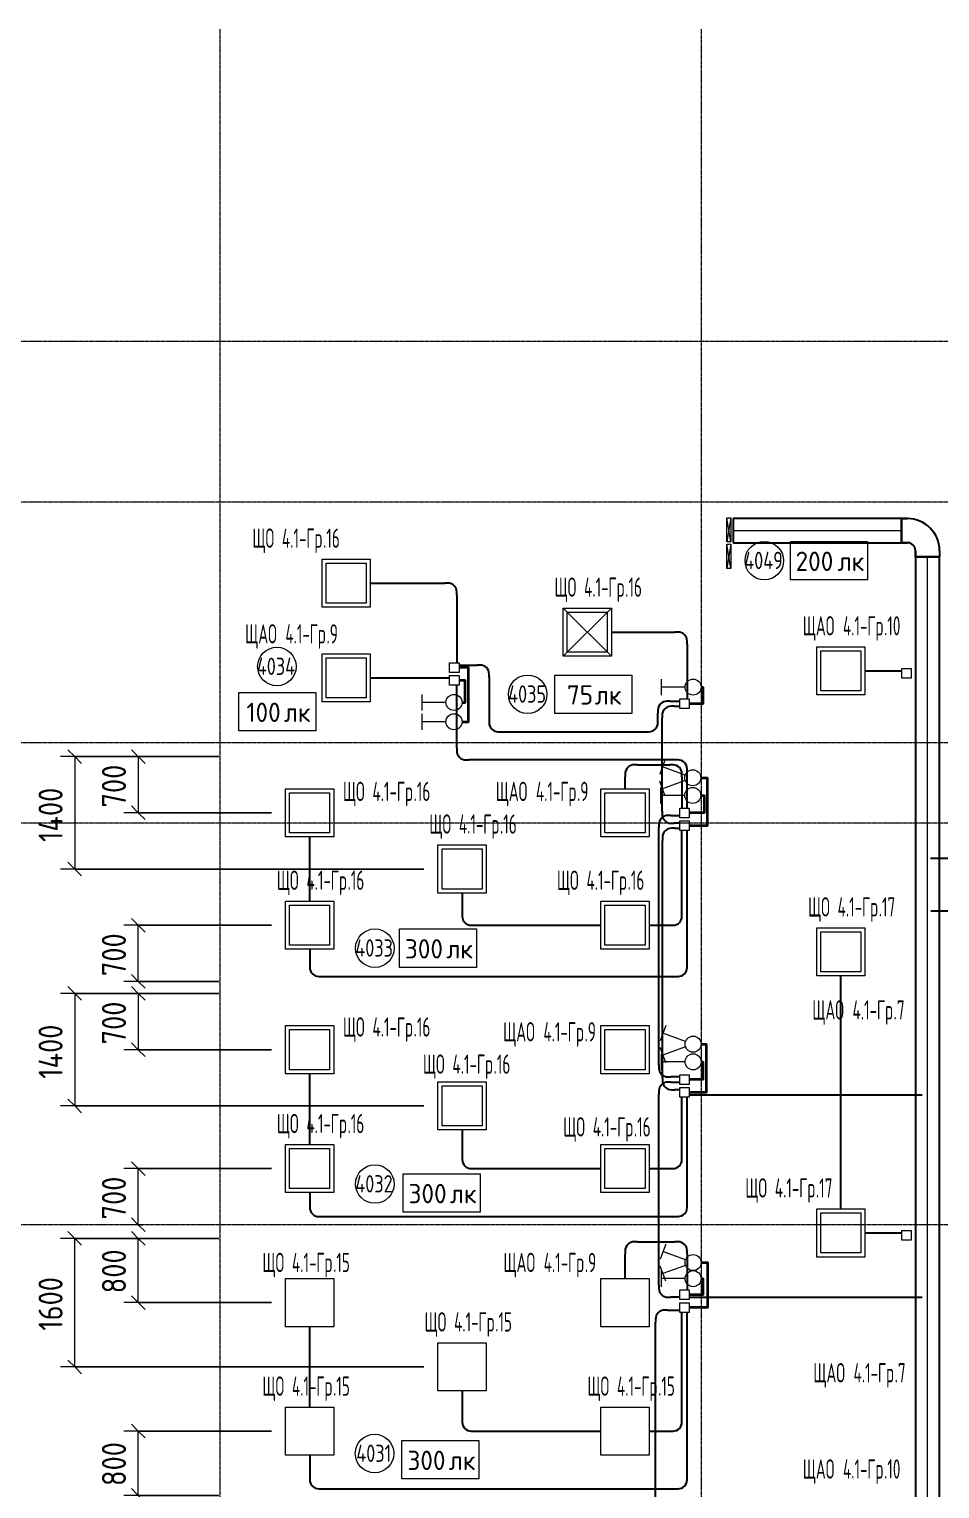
# Model space of a CAD drawing. Header units: millimetres. Extents: x -4730 to 98194, y -4296 to 93388.
# Drawn here: x 36626 to 47973, y 75212 to 93388 of the extents above; entities that cross this region are included whole.
import ezdxf

# ---------------------------------------------------------------- set-up
doc = ezdxf.new("R2010")
doc.units = ezdxf.units.MM
doc.linetypes.add('Линия сетки', pattern=[22.225, 12.7, -3.175, 3.175, -3.175])
for name, color, linetype, lineweight, true_color in [('Кабельные лотки', 5, 'Continuous', 25, 0x0000ff), ('Короба', 7, 'Continuous', 25, 0x008000), ('Соединительные детали кабельных лотков', 5, 'Continuous', 25, 0x0000ff), ('Соединительные детали коробов', 7, 'Continuous', 25, 0x008000), ('Типовые аннотации', 1, 'Continuous', 18, 0xff0000), ('Уклон', 7, 'Continuous', 18, 0x007f00)]:
    doc.layers.add(name, color=color, linetype=linetype, lineweight=lineweight, true_color=true_color)
for name, color, linetype, lineweight in [('Марки помещений', 7, 'Continuous', 9), ('Марки силовых электроприборов', 7, 'Continuous', 9), ('Осевая линия', 7, 'Continuous', 18), ('Оси', 7, 'Continuous', 9), ('Провода', 7, 'Continuous', 35), ('Размеры', 7, 'Continuous', 9), ('Размеры-120', 7, 'Continuous', 9)]:
    doc.layers.add(name, color=color, linetype=linetype, lineweight=lineweight)
doc.styles.add('GOST Common', font='GOST_Common.ttf', dxfattribs={"width": 0.6, "height": 240})
doc.styles.add('GOST Common_1', font='GOST_Common.ttf', dxfattribs={"width": 0.9, "height": 300})
doc.styles.add('GOST Common_3', font='GOST_Common.ttf', dxfattribs={"width": 0.8, "height": 216})
doc.styles.add('GOST Common_4', font='GOST_Common.ttf', dxfattribs={"height": 240})
doc.dimstyles.new('ADSK_Проверочный', dxfattribs={"dimscale": 304.8, "dimtxt": 301.714499, "dimasz": 0.556693, "dimexe": 0.590551, "dimexo": 0.590551, "dimgap": 0.19685, "dimtad": 1, "dimdec": 3, "dimrnd": 0.001, "dimdsep": 46, "dimtxsty": 'GOST Common_1', "dimblk1": 'OBLIQUE', "dimblk2": 'OBLIQUE', "dimsah": 1, "dimcen": 0.09, "dimazin": 0, "dimtfac": 1, "dimtdec": 4, "dimtix": 1, "dimtmove": 0, "dimatfit": 3, "dimfxl": 1, "dimtvp": 1, "dimtolj": 1, "dimtzin": 0, "dimarcsym": 2})

# ---------------------------------------------------------------- blocks, each defined once
blk = doc.blocks.new('M_Короб_ отвод - Плоский торец - ПВХ - Стандартная-2386742-4-й этаж')
at = {"layer": 'Соединительные детали коробов'}
for p, q in [((0, 111.95), (0, 150.05)), ((-150.05, 0), (-111.95, 0))]:
    blk.add_line(p, q, dxfattribs=at)
blk.add_arc((-111.95, 111.95), 111.95, 270, 0, dxfattribs=at)
blk = doc.blocks.new('M_Короб_ отвод - Плоский торец - ПВХ - Стандартная-3138741-4-й этаж')
at = {"layer": 'Соединительные детали коробов'}
for p, q in [((0, 112), (0, 150)), ((-150, 0), (-112, 0))]:
    blk.add_line(p, q, dxfattribs=at)
blk.add_arc((-112, 112), 112, 270, 359.9961, dxfattribs=at)
blk = doc.blocks.new('M_Горизонтальный изгиб-колено для канального - Стандартная-2475426-4-й этаж')
at = {"layer": 'Соединительные детали кабельных лотков'}
for p, q in [((-150, 250), (-150, 325)), ((150, 325), (-150, 325)), ((-150, 325), (150, 325)), ((-150, 325), (-150, 325)), ((-150, 325), (-150, 250)), ((150, 250), (150, 325)), ((150, 325), (150, 325)), ((150, 325), (150, 250)), ((-325, 150), (-325, 150)), ((-325, 150), (-325, -150)), ((-325, -150), (-325, 150)), ((-325, 150), (-250, 150)), ((-250, 150), (-325, 150)), ((-325, -150), (-325, -150)), ((-250, -150), (-325, -150)), ((-250, -150), (-325, -150))]:
    blk.add_line(p, q, dxfattribs=at)
for radius, end in [(100, 360), (400, 360), (100, 0), (400, 0)]:
    blk.add_arc((-250, 250), radius, 270, end, dxfattribs=at)
blk = doc.blocks.new('DIMBLOCK112-4-й этаж')
at = {"layer": 'Размеры-120'}
for p, q in [((37194, 78330), (37109, 78415)), ((38990, 78330), (37014, 78330)), ((37194, 76730), (37194, 78330)), ((37194, 78330), (37279, 78245)), ((37194, 78330), (38990, 78330)), ((41545, 76730), (37014, 76730)), ((37194, 76730), (37109, 76815)), ((37194, 76730), (37279, 76645)), ((37194, 76730), (41545, 76730))]:
    blk.add_line(p, q, dxfattribs=at)
at = {"layer": 'Размеры-120', "color": 0, "insert": (36742, 77180), "char_height": 300, "width": 840.71, "attachment_point": 1, "rotation": 90, "line_spacing_factor": 1.022761, "style": 'GOST Common_1'}
blk.add_mtext('1600', dxfattribs=at)
blk = doc.blocks.new('_Oblique')
at = {"color": 0, "linetype": 'ByBlock', "lineweight": -2}
blk.add_line((-0.5, -0.5), (0.5, 0.5), dxfattribs=at)
blk = doc.blocks.new('DIMBLOCK113-4-й этаж')
at = {"layer": 'Размеры-120'}
for p, q in [((37984, 78330), (37899, 78415)), ((38990, 78330), (37804, 78330)), ((37984, 77530), (37984, 78330)), ((37984, 78330), (38069, 78245)), ((37984, 78330), (38990, 78330)), ((39645, 77530), (37804, 77530)), ((37984, 77530), (37899, 77615)), ((37984, 77530), (38069, 77445)), ((37984, 77530), (39645, 77530))]:
    blk.add_line(p, q, dxfattribs=at)
at = {"layer": 'Размеры-120', "color": 0, "insert": (37532, 77646), "char_height": 300, "width": 681.16, "attachment_point": 1, "rotation": 90, "line_spacing_factor": 1.022761, "style": 'GOST Common_1'}
blk.add_mtext('800', dxfattribs=at)
blk = doc.blocks.new('DIMBLOCK114-4-й этаж')
at = {"layer": 'Размеры-120'}
for p, q in [((37984, 75930), (37899, 76015)), ((39645, 75930), (37804, 75930)), ((37984, 75130), (37984, 75930)), ((37984, 75930), (38069, 75845)), ((37984, 75930), (39645, 75930)), ((38990, 75130), (37804, 75130)), ((37984, 75130), (37899, 75215)), ((37984, 75130), (38069, 75045)), ((37984, 75130), (38990, 75130))]:
    blk.add_line(p, q, dxfattribs=at)
at = {"layer": 'Размеры-120', "color": 0, "insert": (37532, 75246), "char_height": 300, "width": 681.16, "attachment_point": 1, "rotation": 90, "line_spacing_factor": 1.022761, "style": 'GOST Common_1'}
blk.add_mtext('800', dxfattribs=at)
blk = doc.blocks.new('DIMBLOCK115-4-й этаж')
at = {"layer": 'Размеры-120'}
for p, q in [((37194, 81380), (37109, 81465)), ((38990, 81380), (37014, 81380)), ((37194, 81380), (37194, 79980)), ((37194, 81380), (37279, 81295)), ((37194, 81380), (38990, 81380)), ((41545, 79980), (37014, 79980)), ((37194, 79980), (37109, 80065)), ((37194, 79980), (37279, 79895)), ((37194, 79980), (41545, 79980))]:
    blk.add_line(p, q, dxfattribs=at)
at = {"layer": 'Размеры-120', "color": 0, "insert": (36742, 80317), "char_height": 300, "width": 871.39, "attachment_point": 1, "rotation": 90, "line_spacing_factor": 1.022761, "style": 'GOST Common_1'}
blk.add_mtext('1400', dxfattribs=at)
blk = doc.blocks.new('DIMBLOCK116-4-й этаж')
at = {"layer": 'Размеры-120'}
for p, q in [((37984, 81380), (37899, 81465)), ((38990, 81380), (37804, 81380)), ((37984, 81380), (37984, 80680)), ((37984, 81380), (38069, 81295)), ((37984, 81380), (38990, 81380)), ((37984, 80680), (37899, 80765)), ((39645, 80680), (37804, 80680)), ((37984, 80680), (38069, 80595)), ((37984, 80680), (39645, 80680))]:
    blk.add_line(p, q, dxfattribs=at)
at = {"layer": 'Размеры-120', "color": 0, "insert": (37532, 80746), "char_height": 300, "width": 681.16, "attachment_point": 1, "rotation": 90, "line_spacing_factor": 1.022761, "style": 'GOST Common_1'}
blk.add_mtext('700', dxfattribs=at)
blk = doc.blocks.new('DIMBLOCK117-4-й этаж')
at = {"layer": 'Размеры-120'}
for p, q in [((37984, 79200), (37899, 79285)), ((39645, 79200), (37804, 79200)), ((37984, 78500), (37984, 79200)), ((37984, 79200), (38069, 79115)), ((37984, 79200), (39645, 79200)), ((37984, 78500), (37899, 78585)), ((38044, 78500), (37804, 78500)), ((37984, 78500), (38069, 78415)), ((37984, 78500), (38044, 78500))]:
    blk.add_line(p, q, dxfattribs=at)
at = {"layer": 'Размеры-120', "color": 0, "insert": (37532, 78566), "char_height": 300, "width": 681.16, "attachment_point": 1, "rotation": 90, "line_spacing_factor": 1.022761, "style": 'GOST Common_1'}
blk.add_mtext('700', dxfattribs=at)
blk = doc.blocks.new('DIMBLOCK118-4-й этаж')
at = {"layer": 'Размеры-120'}
for p, q in [((37194, 84330), (37109, 84415)), ((38990, 84330), (37014, 84330)), ((37194, 84330), (37194, 82930)), ((37194, 84330), (37279, 84245)), ((37194, 84330), (38990, 84330)), ((41545, 82930), (37014, 82930)), ((37194, 82930), (37109, 83015)), ((37194, 82930), (37279, 82845)), ((37194, 82930), (41545, 82930))]:
    blk.add_line(p, q, dxfattribs=at)
at = {"layer": 'Размеры-120', "color": 0, "insert": (36742, 83267), "char_height": 300, "width": 871.39, "attachment_point": 1, "rotation": 90, "line_spacing_factor": 1.022761, "style": 'GOST Common_1'}
blk.add_mtext('1400', dxfattribs=at)
blk = doc.blocks.new('DIMBLOCK119-4-й этаж')
at = {"layer": 'Размеры-120'}
for p, q in [((37984, 84330), (37899, 84415)), ((38990, 84330), (37804, 84330)), ((37984, 84330), (37984, 83630)), ((37984, 84330), (38069, 84245)), ((37984, 84330), (38990, 84330)), ((39645, 83630), (37804, 83630)), ((37984, 83630), (37899, 83715)), ((37984, 83630), (38069, 83545)), ((37984, 83630), (39645, 83630))]:
    blk.add_line(p, q, dxfattribs=at)
at = {"layer": 'Размеры-120', "color": 0, "insert": (37532, 83696), "char_height": 300, "width": 681.16, "attachment_point": 1, "rotation": 90, "line_spacing_factor": 1.022761, "style": 'GOST Common_1'}
blk.add_mtext('700', dxfattribs=at)
blk = doc.blocks.new('DIMBLOCK120-4-й этаж')
at = {"layer": 'Размеры-120'}
for p, q in [((39645, 82230), (37804, 82230)), ((37984, 82230), (37899, 82315)), ((37984, 81530), (37984, 82230)), ((37984, 82230), (38069, 82145)), ((37984, 82230), (39645, 82230)), ((37984, 81530), (37899, 81615)), ((38990, 81530), (37804, 81530)), ((37984, 81530), (38069, 81445)), ((37984, 81530), (38990, 81530))]:
    blk.add_line(p, q, dxfattribs=at)
at = {"layer": 'Размеры-120', "color": 0, "insert": (37532, 81596), "char_height": 300, "width": 681.16, "attachment_point": 1, "rotation": 90, "line_spacing_factor": 1.022761, "style": 'GOST Common_1'}
blk.add_mtext('700', dxfattribs=at)
blk = doc.blocks.new('ADSK_Марка_Помещение_1_ГОСТ21-501-2011 - Номер-85995-4-й этаж')
at = {"layer": 'Марки помещений'}
blk.add_circle((0, 0), 2, dxfattribs=at)
blk = doc.blocks.new('Морка помещения_освещённость_ - Морка помещения_освещённость_-1484368-4-й этаж')
at = {"layer": 'Марки помещений', "color": 190, "true_color": 0x8000ff}
for p, q in [((-4, 0), (-4, 4)), ((-4, 4), (4, 4)), ((4, 4), (4, 0)), ((4, 0), (-4, 0))]:
    blk.add_line(p, q, dxfattribs=at)

msp = doc.modelspace()

# ---------------------------------------------------------------- linework, layer by layer
at = {"layer": 'Кабельные лотки'}
for p, q in [((45400, 87293.1437), (45400, 86993.1437)), ((47495, 87293.1437), (45400, 87293.1437)), ((47495, 87293.1437), (47495, 86993.1437)), ((45400, 86993.1437), (47495, 86993.1437)), ((47970, 86818.1437), (47670, 86818.1437)), ((47670, 86818.1437), (47670, 55613.9509)), ((47970, 55613.9509), (47970, 86818.1437))]:
    msp.add_line(p, q, dxfattribs=at)
at = {"layer": 'Короба'}
for p, q in [((40874.9258, 86490.1168), (41804.5753, 86490.1168)), ((41954.6253, 86340.0668), (41954.6253, 85498.6605)), ((43879.764, 85880), (44673.328, 85880)), ((44823.378, 85729.95), (44823.378, 85048.485)), ((41983.1253, 85470.1605), (42206.205, 85470.1605)), ((40874.9258, 85310.1168), (41863.1253, 85310.1168)), ((42356.255, 85320.1105), (42356.255, 84790.05)), ((47039.143, 85398.2616), (47497.8868, 85398.2616)), ((41954.6253, 84438.535), (41954.6253, 85218.6168)), ((44610.05, 85019.985), (44731.878, 85019.985)), ((44661.928, 84956.985), (44731.878, 84956.985)), ((44460, 84790.05), (44460, 84869.935)), ((44511.878, 83650.0423), (44511.878, 84806.935)), ((42506.305, 84640), (44309.95, 84640)), ((44673.328, 84288.485), (42104.6753, 84288.485)), ((44202.314, 84227.5), (44610.328, 84227.5)), ((44052.264, 83927.5), (44052.264, 84077.45)), ((44760.378, 84077.45), (44760.378, 83688.485)), ((44823.378, 83688.485), (44823.378, 84138.435)), ((44471.878, 80490.035), (44471.878, 83446.935)), ((44621.928, 83596.985), (44731.878, 83596.985)), ((44731.878, 83499.985), (44661.9204, 83499.9897)), ((44666.928, 83436.985), (44731.878, 83436.985)), ((40122.264, 82527.5), (40122.264, 83332.5)), ((44516.878, 80330.035), (44516.878, 83286.935)), ((44760.378, 82380.05), (44760.378, 83408.485)), ((44823.378, 81742.55), (44823.378, 83408.485)), ((48538.618, 83060.3938), (47858.618, 83060.3938)), ((42022.264, 82632.5), (42022.264, 82380.05)), ((50680.7406, 82405.4812), (47860.7406, 82405.4812)), ((42172.314, 82230), (43754.764, 82230)), ((44349.764, 82230), (44610.328, 82230)), ((40122.264, 81932.5), (40122.264, 81742.55)), ((40272.314, 81592.5), (44673.328, 81592.5)), ((46741.643, 78695.7616), (46741.643, 81600.7616)), ((40122.264, 79497.5), (40122.264, 80382.5)), ((44731.878, 80339.985), (44621.928, 80339.985)), ((44621.928, 80276.985), (44731.878, 80276.985)), ((44731.878, 80179.985), (44666.928, 80179.985)), ((44471.878, 77747.035), (44471.878, 80126.935)), ((44760.378, 79350.05), (44760.378, 80088.485)), ((44823.378, 78752.55), (44823.378, 80088.485)), ((44851.878, 80116.985), (47751.878, 80116.985)), ((42022.264, 79682.5), (42022.264, 79350.05)), ((42172.314, 79200), (43754.764, 79200)), ((44349.764, 79200), (44610.328, 79200)), ((40122.264, 78902.5), (40122.264, 78752.55)), ((40272.314, 78602.5), (44673.328, 78602.5)), ((47039.143, 78398.2616), (47497.8868, 78398.2616)), ((44202.314, 78287.5), (44673.328, 78287.5)), ((44052.264, 77827.5), (44052.264, 78137.45)), ((44823.378, 78137.45), (44823.378, 77688.485)), ((44581.928, 77436.985), (44731.878, 77436.985)), ((44731.878, 77596.985), (44621.928, 77596.985)), ((44851.878, 77596.985), (47751.878, 77596.985)), ((44431.878, 74290.035), (44431.878, 77286.935)), ((44760.378, 76080.05), (44760.378, 77408.485)), ((44823.378, 75362.55), (44823.378, 77408.485)), ((40122.264, 76227.5), (40122.264, 77232.5)), ((42022.264, 76432.5), (42022.264, 76080.05)), ((42172.314, 75930), (43754.764, 75930)), ((44349.764, 75930), (44610.328, 75930)), ((40122.264, 75632.5), (40122.264, 75362.55)), ((40272.314, 75212.5), (44673.328, 75212.5))]:
    msp.add_line(p, q, dxfattribs=at)
at = {"layer": 'Осевая линия'}
for p, q in [((47495, 87143.1437), (45400, 87143.1437)), ((47820, 55613.9509), (47820, 86818.1437))]:
    msp.add_line(p, q, dxfattribs=at)
at = {"layer": 'Оси', "linetype": 'Линия сетки'}
for p, q in [((39000, 93388.3703), (39000, -3096.3487)), ((45000, 93388.3703), (45000, -3096.3487)), ((98194.2682, 89500), (-3530.0173, 89500)), ((98194.2682, 87500), (-3530.0173, 87500)), ((98194.2682, 84500), (-3530.0173, 84500)), ((98194.2682, 83500), (-3530.0173, 83500)), ((98194.2682, 78500), (-3530.0173, 78500))]:
    msp.add_line(p, q, dxfattribs=at)
at = {"layer": 'Провода', "flags": 128}
for points in [[(42019.3567, 84764.1104), (42100, 84764.1104), (42100, 85438.6626), (41983.1253, 85438.6612)], [(42019.3567, 85004.1104), (42060, 85004.1104), (42060, 85278.6189), (41983.1253, 85278.6177)], [(44999.3567, 85195.547), (45020, 85195.547), (45020, 84988.487), (44851.878, 84988.4855)], [(44994.3567, 84065.9629), (45075, 84065.9629), (45075, 83468.487), (44851.878, 83468.4854)], [(44994.3567, 83845.9629), (45035, 83845.9629), (45035, 83628.487), (44851.878, 83628.4855)], [(44999.3567, 80748.5041), (45060, 80748.5041), (45060, 80148.487), (44851.878, 80148.4854)], [(44999.3567, 80528.5041), (45020, 80528.5041), (45020, 80308.487), (44851.878, 80308.4855)], [(44999.3567, 78028.5041), (45080, 78028.5041), (45080, 77468.487), (44851.878, 77468.4854)], [(44999.3567, 77828.5041), (45020, 77828.5041), (45020, 77628.487), (44851.878, 77628.4855)]]:
    msp.add_lwpolyline(points, dxfattribs=at)
at = {"layer": 'Типовые аннотации', "color": 5, "true_color": 0x0000ff}
for p, q in [((40275.1618, 86790.1168), (40875.1618, 86790.1168)), ((40275.1618, 86190.1168), (40275.1618, 86790.1168)), ((40325.1618, 86740.1168), (40825.1618, 86740.1168)), ((40325.1618, 86240.1168), (40325.1618, 86740.1168)), ((40825.1618, 86740.1168), (40825.1618, 86240.1168)), ((40875.1618, 86790.1168), (40875.1618, 86190.1168)), ((40875.1618, 86190.1168), (40275.1618, 86190.1168)), ((40825.1618, 86240.1168), (40325.1618, 86240.1168)), ((43280, 86180), (43880, 86180)), ((43280, 85580), (43280, 86180)), ((43280, 86180), (43880, 85580)), ((43280, 85580), (43880, 86180)), ((43880, 86180), (43880, 85580)), ((43330, 86130), (43830, 86130)), ((43330, 85630), (43330, 86130)), ((43830, 86130), (43830, 85630)), ((43830, 85630), (43330, 85630)), ((43880, 85580), (43280, 85580)), ((44499.3567, 85295.547), (44499.3567, 85095.547)), ((44799.3567, 85195.547), (44499.3567, 85195.547)), ((41519.3567, 84864.1104), (41519.3567, 84664.1104)), ((41819.3567, 84764.1104), (41519.3567, 84764.1104)), ((44552.6816, 84296.7402), (44484.2776, 84108.8017)), ((44800.3874, 84100.1649), (44518.4796, 84202.771)), ((44552.6816, 83835.1856), (44484.2776, 84023.1241)), ((44800.3874, 84031.7609), (44518.4796, 83929.1549)), ((39820, 83930), (40420, 83930)), ((39820, 83330), (39820, 83930)), ((39870, 83880), (40370, 83880)), ((39870, 83380), (39870, 83880)), ((40370, 83880), (40370, 83380)), ((40420, 83930), (40420, 83330)), ((40420, 83330), (39820, 83330)), ((40370, 83380), (39870, 83380)), ((41720, 83230), (42320, 83230)), ((41720, 82630), (41720, 83230)), ((41770, 83180), (42270, 83180)), ((41770, 82680), (41770, 83180)), ((42270, 83180), (42270, 82680)), ((42320, 83230), (42320, 82630)), ((39820, 82530), (40420, 82530)), ((39820, 81930), (39820, 82530)), ((40420, 82530), (40420, 81930)), ((42320, 82630), (41720, 82630)), ((42270, 82680), (41770, 82680)), ((43750, 82530), (44350, 82530)), ((43750, 81930), (43750, 82530)), ((44350, 82530), (44350, 81930)), ((39870, 82480), (40370, 82480)), ((39870, 81980), (39870, 82480)), ((40370, 82480), (40370, 81980)), ((43800, 82480), (44300, 82480)), ((43800, 81980), (43800, 82480)), ((44300, 82480), (44300, 81980)), ((46439.379, 82198.2616), (47039.379, 82198.2616)), ((46439.379, 81598.2616), (46439.379, 82198.2616)), ((47039.379, 82198.2616), (47039.379, 81598.2616)), ((40370, 81980), (39870, 81980)), ((44300, 81980), (43800, 81980)), ((46489.379, 82148.2616), (46989.379, 82148.2616)), ((46489.379, 81648.2616), (46489.379, 82148.2616)), ((46989.379, 82148.2616), (46989.379, 81648.2616)), ((40420, 81930), (39820, 81930)), ((44350, 81930), (43750, 81930)), ((46989.379, 81648.2616), (46489.379, 81648.2616)), ((47039.379, 81598.2616), (46439.379, 81598.2616)), ((39820, 80980), (40420, 80980)), ((39820, 80380), (39820, 80980)), ((39870, 80930), (40370, 80930)), ((39870, 80430), (39870, 80930)), ((40370, 80930), (40370, 80430)), ((40420, 80980), (40420, 80380)), ((44557.6816, 80979.2814), (44489.2776, 80791.3429)), ((44557.6816, 80517.7268), (44489.2776, 80705.6653)), ((44805.3874, 80782.7061), (44523.4796, 80885.3121)), ((44805.3874, 80714.3021), (44523.4796, 80611.696)), ((40420, 80380), (39820, 80380)), ((40370, 80430), (39870, 80430)), ((41720, 80280), (42320, 80280)), ((41720, 79680), (41720, 80280)), ((41770, 80230), (42270, 80230)), ((41770, 79730), (41770, 80230)), ((42270, 80230), (42270, 79730)), ((42320, 80280), (42320, 79680)), ((42320, 79680), (41720, 79680)), ((42270, 79730), (41770, 79730)), ((39820, 79500), (40420, 79500)), ((39820, 78900), (39820, 79500)), ((39870, 79450), (40370, 79450)), ((39870, 78950), (39870, 79450)), ((40370, 79450), (40370, 78950)), ((40420, 79500), (40420, 78900)), ((43750, 79500), (44350, 79500)), ((43750, 78900), (43750, 79500)), ((43800, 79450), (44300, 79450)), ((43800, 78950), (43800, 79450)), ((44300, 79450), (44300, 78950)), ((44350, 79500), (44350, 78900)), ((40420, 78900), (39820, 78900)), ((40370, 78950), (39870, 78950)), ((44350, 78900), (43750, 78900)), ((44300, 78950), (43800, 78950)), ((46439.379, 78698.2616), (47039.379, 78698.2616)), ((46439.379, 78098.2616), (46439.379, 78698.2616)), ((46489.379, 78648.2616), (46989.379, 78648.2616)), ((46489.379, 78148.2616), (46489.379, 78648.2616)), ((46989.379, 78648.2616), (46989.379, 78148.2616)), ((47039.379, 78698.2616), (47039.379, 78098.2616)), ((44557.6816, 78259.2814), (44489.2776, 78071.3429)), ((44805.3874, 78062.7061), (44523.4796, 78165.3121)), ((44557.6816, 77797.7268), (44489.2776, 77985.6653)), ((44805.3874, 77994.3021), (44523.4796, 77891.696)), ((47039.379, 78098.2616), (46439.379, 78098.2616)), ((46989.379, 78148.2616), (46489.379, 78148.2616)), ((39820, 77830), (40420, 77830)), ((39820, 77230), (39820, 77830)), ((40420, 77830), (40420, 77230)), ((40420, 77230), (39820, 77230)), ((41720, 77030), (42320, 77030)), ((41720, 76430), (41720, 77030)), ((42320, 77030), (42320, 76430)), ((42320, 76430), (41720, 76430)), ((39820, 76230), (40420, 76230)), ((39820, 75630), (39820, 76230)), ((40420, 76230), (40420, 75630)), ((43750, 76230), (44350, 76230)), ((43750, 75630), (43750, 76230)), ((44350, 76230), (44350, 75630)), ((40420, 75630), (39820, 75630)), ((44350, 75630), (43750, 75630))]:
    msp.add_line(p, q, dxfattribs=at)
at = {"layer": 'Типовые аннотации'}
for p, q in [((46439.379, 85698.2616), (47039.379, 85698.2616)), ((46439.379, 85098.2616), (46439.379, 85698.2616)), ((46489.379, 85648.2616), (46989.379, 85648.2616)), ((46489.379, 85148.2616), (46489.379, 85648.2616)), ((46989.379, 85648.2616), (46989.379, 85148.2616)), ((47039.379, 85698.2616), (47039.379, 85098.2616)), ((40275.1618, 85610.1168), (40875.1618, 85610.1168)), ((40275.1618, 85010.1168), (40275.1618, 85610.1168)), ((40325.1618, 85560.1168), (40825.1618, 85560.1168)), ((40325.1618, 85060.1168), (40325.1618, 85560.1168)), ((40825.1618, 85560.1168), (40825.1618, 85060.1168)), ((40875.1618, 85610.1168), (40875.1618, 85010.1168)), ((47497.8868, 85426.7616), (47617.8868, 85426.7616)), ((47497.8868, 85306.7616), (47497.8868, 85426.7616)), ((47617.8868, 85306.7616), (47497.8868, 85306.7616)), ((47617.8868, 85426.7616), (47617.8868, 85306.7616)), ((41519.3567, 85104.1104), (41519.3567, 84904.1104)), ((47039.379, 85098.2616), (46439.379, 85098.2616)), ((46989.379, 85148.2616), (46489.379, 85148.2616)), ((40875.1618, 85010.1168), (40275.1618, 85010.1168)), ((40825.1618, 85060.1168), (40325.1618, 85060.1168)), ((41819.3567, 85004.1104), (41519.3567, 85004.1104)), ((43750, 83930), (44350, 83930)), ((43750, 83330), (43750, 83930)), ((43800, 83880), (44300, 83880)), ((43800, 83380), (43800, 83880)), ((44300, 83880), (44300, 83380)), ((44350, 83930), (44350, 83330)), ((44494.3567, 83945.9629), (44494.3567, 83745.9629)), ((44794.3567, 83845.9629), (44494.3567, 83845.9629)), ((44731.878, 83688.485), (44851.878, 83688.485)), ((44731.878, 83568.485), (44731.878, 83688.485)), ((44851.878, 83688.485), (44851.878, 83568.485)), ((44851.878, 83568.485), (44731.878, 83568.485)), ((44350, 83330), (43750, 83330)), ((44300, 83380), (43800, 83380)), ((43750, 80980), (44350, 80980)), ((43750, 80380), (43750, 80980)), ((43800, 80930), (44300, 80930)), ((43800, 80430), (43800, 80930)), ((44300, 80930), (44300, 80430)), ((44350, 80980), (44350, 80380)), ((44499.3567, 80628.5041), (44499.3567, 80428.5041)), ((44799.3567, 80528.5041), (44499.3567, 80528.5041)), ((44350, 80380), (43750, 80380)), ((44300, 80430), (43800, 80430)), ((44731.878, 80368.485), (44851.878, 80368.485)), ((44731.878, 80248.485), (44731.878, 80368.485)), ((44851.878, 80368.485), (44851.878, 80248.485)), ((44851.878, 80248.485), (44731.878, 80248.485)), ((43750, 77830), (44350, 77830)), ((43750, 77230), (43750, 77830)), ((44350, 77830), (44350, 77230)), ((44499.3567, 77928.5041), (44499.3567, 77728.5041)), ((44799.3567, 77828.5041), (44499.3567, 77828.5041)), ((44350, 77230), (43750, 77230))]:
    msp.add_line(p, q, dxfattribs=at)
at = {"layer": 'Типовые аннотации', "color": 7}
for p, q in [((41863.1253, 85498.6605), (41983.1253, 85498.6605)), ((41863.1253, 85378.6605), (41863.1253, 85498.6605)), ((41983.1253, 85498.6605), (41983.1253, 85378.6605)), ((41983.1253, 85378.6605), (41863.1253, 85378.6605)), ((41863.1253, 85338.6168), (41983.1253, 85338.6168)), ((41863.1253, 85218.6168), (41863.1253, 85338.6168)), ((41983.1253, 85338.6168), (41983.1253, 85218.6168)), ((41983.1253, 85218.6168), (41863.1253, 85218.6168)), ((44731.878, 85048.485), (44851.878, 85048.485)), ((44731.878, 84928.485), (44731.878, 85048.485)), ((44851.878, 84928.485), (44731.878, 84928.485)), ((44851.878, 85048.485), (44851.878, 84928.485)), ((44731.878, 83528.485), (44851.878, 83528.485)), ((44731.878, 83408.485), (44731.878, 83528.485)), ((44851.878, 83528.485), (44851.878, 83408.485)), ((44851.878, 83408.485), (44731.878, 83408.485)), ((44731.878, 80208.485), (44851.878, 80208.485)), ((44731.878, 80088.485), (44731.878, 80208.485)), ((44851.878, 80208.485), (44851.878, 80088.485)), ((44851.878, 80088.485), (44731.878, 80088.485)), ((44731.878, 77688.485), (44851.878, 77688.485)), ((44731.878, 77568.485), (44731.878, 77688.485)), ((44851.878, 77688.485), (44851.878, 77568.485)), ((44851.878, 77568.485), (44731.878, 77568.485))]:
    msp.add_line(p, q, dxfattribs=at)
at = {"layer": 'Типовые аннотации', "color": 16, "true_color": 0x800000}
for p, q in [((47497.8868, 78426.7616), (47617.8868, 78426.7616)), ((47497.8868, 78306.7616), (47497.8868, 78426.7616)), ((47617.8868, 78426.7616), (47617.8868, 78306.7616)), ((47617.8868, 78306.7616), (47497.8868, 78306.7616)), ((44731.878, 77528.485), (44851.878, 77528.485)), ((44731.878, 77408.485), (44731.878, 77528.485)), ((44851.878, 77528.485), (44851.878, 77408.485)), ((44851.878, 77408.485), (44731.878, 77408.485))]:
    msp.add_line(p, q, dxfattribs=at)
at = {"layer": 'Типовые аннотации', "color": 5, "true_color": 0x0000ff}
for centre in [(44899.3567, 85195.547), (41919.3567, 84764.1104), (44894.3567, 84065.9629), (44899.3567, 80748.5041), (44899.3567, 78028.5041)]:
    msp.add_circle(centre, 100, dxfattribs=at)
at = {"layer": 'Типовые аннотации'}
for centre in [(41919.3567, 85004.1104), (44894.3567, 83845.9629), (44899.3567, 80528.5041), (44899.3567, 77828.5041)]:
    msp.add_circle(centre, 100, dxfattribs=at)
at = {"layer": 'Уклон'}
for p, q in [((45371.1325, 87003.2935), (45321.1325, 87303.2935)), ((45371.1325, 87303.2935), (45321.1325, 87003.2935)), ((45321.1325, 87303.2935), (45371.1325, 87303.2935)), ((45321.1325, 87003.2935), (45321.1325, 87303.2935)), ((45371.1325, 87303.2935), (45371.1325, 87003.2935)), ((45371.1325, 87003.2935), (45321.1325, 87003.2935)), ((45371.1325, 86673.2935), (45321.1325, 86973.2935)), ((45371.1325, 86973.2935), (45321.1325, 86673.2935)), ((45321.1325, 86973.2935), (45371.1325, 86973.2935)), ((45321.1325, 86673.2935), (45321.1325, 86973.2935)), ((45371.1325, 86973.2935), (45371.1325, 86673.2935)), ((45371.1325, 86673.2935), (45321.1325, 86673.2935))]:
    msp.add_line(p, q, dxfattribs=at)

# ---------------------------------------------------------------- block references
at = {"layer": 'Марки помещений', "xscale": 120, "yscale": 120, "zscale": 120}
for p in [(45785.9516, 86770.0467), (39712.4052, 85451.7966), (42837.7194, 85105.9368), (40933.1606, 81944.0778), (40933.1606, 79007.0851), (40929.4846, 75651.2657)]:
    msp.add_blockref('ADSK_Марка_Помещение_1_ГОСТ21-501-2011 - Номер-85995-4-й этаж', p, dxfattribs=at)
at = {"layer": 'Марки помещений', "color": 190, "true_color": 0x8000ff, "xscale": 120, "yscale": 120, "zscale": 120}
for p in [(46592.1909, 86530.0467), (43654.4928, 84865.9368), (39719.7692, 84650.0153), (41719.4211, 81704.0778), (41764.6733, 78655.8724), (41750.7166, 75334.0477)]:
    msp.add_blockref('Морка помещения_освещённость_ - Морка помещения_освещённость_-1484368-4-й этаж', p, dxfattribs=at)
at = {"layer": 'Соединительные детали кабельных лотков', "rotation": 90}
msp.add_blockref('M_Горизонтальный изгиб-колено для канального - Стандартная-2475426-4-й этаж', (47820, 87143.1437), dxfattribs=at)
msp.add_blockref('M_Горизонтальный изгиб-колено для канального - Стандартная-2475426-4-й этаж', (47820, 87143.1437), dxfattribs=at)
at = {"layer": 'Соединительные детали коробов'}
for name, p, rotation in [('M_Короб_ отвод - Плоский торец - ПВХ - Стандартная-2386742-4-й этаж', (41954.6253, 86490.1168), 90), ('M_Короб_ отвод - Плоский торец - ПВХ - Стандартная-2386742-4-й этаж', (44823.378, 85880), 90), ('M_Короб_ отвод - Плоский торец - ПВХ - Стандартная-2386742-4-й этаж', (42356.255, 85470.1605), 90), ('M_Короб_ отвод - Плоский торец - ПВХ - Стандартная-2386742-4-й этаж', (44460, 85019.985), 180), ('M_Короб_ отвод - Плоский торец - ПВХ - Стандартная-2386742-4-й этаж', (44511.878, 84956.985), 180), ('M_Короб_ отвод - Плоский торец - ПВХ - Стандартная-2386742-4-й этаж', (42356.255, 84640), 270), ('M_Короб_ отвод - Плоский торец - ПВХ - Стандартная-2386742-4-й этаж', (41954.6253, 84288.485), 270), ('M_Короб_ отвод - Плоский торец - ПВХ - Стандартная-2386742-4-й этаж', (44052.264, 84227.5), 180), ('M_Короб_ отвод - Плоский торец - ПВХ - Стандартная-2386742-4-й этаж', (44760.378, 84227.5), 90), ('M_Короб_ отвод - Плоский торец - ПВХ - Стандартная-2386742-4-й этаж', (44823.378, 84288.485), 90), ('M_Короб_ отвод - Плоский торец - ПВХ - Стандартная-3138741-4-й этаж', (44511.878, 83499.9999), 270), ('M_Короб_ отвод - Плоский торец - ПВХ - Стандартная-2386742-4-й этаж', (44471.878, 83596.985), 180), ('M_Короб_ отвод - Плоский торец - ПВХ - Стандартная-2386742-4-й этаж', (44516.878, 83436.985), 180), ('M_Короб_ отвод - Плоский торец - ПВХ - Стандартная-2386742-4-й этаж', (42022.264, 82230), 270), ('M_Короб_ отвод - Плоский торец - ПВХ - Стандартная-2386742-4-й этаж', (40122.264, 81592.5), 270), ('M_Короб_ отвод - Плоский торец - ПВХ - Стандартная-2386742-4-й этаж', (44471.878, 80339.985), 270), ('M_Короб_ отвод - Плоский торец - ПВХ - Стандартная-2386742-4-й этаж', (44471.878, 80276.985), 180), ('M_Короб_ отвод - Плоский торец - ПВХ - Стандартная-2386742-4-й этаж', (44516.878, 80179.985), 270), ('M_Короб_ отвод - Плоский торец - ПВХ - Стандартная-2386742-4-й этаж', (42022.264, 79200), 270), ('M_Короб_ отвод - Плоский торец - ПВХ - Стандартная-2386742-4-й этаж', (40122.264, 78602.5), 270), ('M_Короб_ отвод - Плоский торец - ПВХ - Стандартная-2386742-4-й этаж', (44052.264, 78287.5), 180), ('M_Короб_ отвод - Плоский торец - ПВХ - Стандартная-2386742-4-й этаж', (44823.378, 78287.5), 90), ('M_Короб_ отвод - Плоский торец - ПВХ - Стандартная-2386742-4-й этаж', (44471.878, 77596.985), 270), ('M_Короб_ отвод - Плоский торец - ПВХ - Стандартная-2386742-4-й этаж', (44431.878, 77436.985), 180), ('M_Короб_ отвод - Плоский торец - ПВХ - Стандартная-2386742-4-й этаж', (42022.264, 75930), 270), ('M_Короб_ отвод - Плоский торец - ПВХ - Стандартная-2386742-4-й этаж', (40122.264, 75212.5), 270)]:
    msp.add_blockref(name, p, dxfattribs=dict(at, rotation=rotation))
for p in [(44460, 84640), (44760.378, 82230), (44823.378, 81592.5), (44760.378, 79200), (44823.378, 78602.5), (44760.378, 75930), (44823.378, 75212.5)]:
    msp.add_blockref('M_Короб_ отвод - Плоский торец - ПВХ - Стандартная-2386742-4-й этаж', p, dxfattribs=at)

# ---------------------------------------------------------------- texts
at = {"layer": 'Марки помещений', "char_height": 216, "attachment_point": 1, "style": 'GOST Common_3'}
for s, insert, width in [('4049', (45536.0357, 86880.8339), 615.696), ('4034', (39462.4892, 85562.5838), 615.696), ('4035', (42594.0435, 85216.724), 600.3036), ('4033', (40689.4846, 82054.865), 600.3036), ('4032', (40689.4846, 79117.8723), 600.3036), ('4031', (40701.6487, 75762.0529), 561.8226)]:
    msp.add_mtext(s, dxfattribs=dict(at, insert=insert, width=width))
at = {"layer": 'Марки помещений', "color": 190, "true_color": 0x8000ff, "char_height": 240, "attachment_point": 1, "style": 'GOST Common_4'}
for s, insert, width in [('200', (46176.1071, 86881.7587), 634.9365), ('лк', (46699.9821, 86881.7587), 413.67075), ('75', (43326.0089, 85217.6488), 423.291), ('лк', (43675.2589, 85217.6488), 413.67075), ('100', (39331.8854, 85001.7272), 567.59475), ('лк', (39800.1979, 85001.7272), 413.67075), ('300', (41307.5372, 82055.7898), 625.31625), ('лк', (41823.4747, 82055.7898), 413.67075), ('300', (41352.7894, 79007.5843), 625.31625), ('лк', (41868.7269, 79007.5843), 413.67075), ('300', (41338.8328, 75685.7596), 625.31625), ('лк', (41854.7703, 75685.7596), 413.67075)]:
    msp.add_mtext(s, dxfattribs=dict(at, insert=insert, width=width))
at = {"layer": 'Марки силовых электроприборов', "char_height": 240, "attachment_point": 1, "style": 'GOST Common'}
for s, insert, width in [('ЩО', (39406.9271, 87170.2992), 340.55685), (' 4.1-', (39687.9146, 87170.2992), 473.3163), ('Гр', (40078.4396, 87170.2992), 253.9746), ('.16', (40287.9896, 87170.2992), 265.5189), ('ЩО', (43171.7653, 86560.1824), 340.55685), (' 4.1-', (43452.7528, 86560.1824), 473.3163), ('Гр', (43843.2778, 86560.1824), 253.9746), ('.16', (44052.8278, 86560.1824), 265.5189), ('ЩАО', (39316.1584, 85978.6875), 502.17705), (' 4.1-', (39730.4959, 85978.6875), 473.3163), ('Гр', (40121.0209, 85978.6875), 253.9746), ('.9', (40330.5709, 85978.6875), 178.93665), ('ЩАО', (46264.5444, 86078.444), 502.17705), (' 4.1-', (46678.8819, 86078.444), 473.3163), ('Гр', (47069.4069, 86078.444), 253.9746), ('.10', (47278.9569, 86078.444), 265.5189), ('ЩО', (40534.7584, 84016.4064), 340.55685), (' 4.1-', (40815.7459, 84016.4064), 473.3163), ('Гр', (41206.2709, 84016.4064), 253.9746), ('.16', (41415.8209, 84016.4064), 265.5189), ('ЩАО', (42438.3944, 84016.4064), 502.17705), (' 4.1-', (42852.7319, 84016.4064), 473.3163), ('Гр', (43243.2569, 84016.4064), 253.9746), ('.9', (43452.8069, 84016.4064), 178.93665), ('ЩО', (41611.7653, 83610.1824), 340.55685), (' 4.1-', (41892.7528, 83610.1824), 473.3163), ('Гр', (42283.2778, 83610.1824), 253.9746), ('.16', (42492.8278, 83610.1824), 265.5189), ('ЩО', (39711.7653, 82910.1824), 340.55685), (' 4.1-', (39992.7528, 82910.1824), 473.3163), ('Гр', (40383.2778, 82910.1824), 253.9746), ('.16', (40592.8278, 82910.1824), 265.5189), ('ЩО', (43201.7653, 82910.1824), 340.55685), (' 4.1-', (43482.7528, 82910.1824), 473.3163), ('Гр', (43873.2778, 82910.1824), 253.9746), ('.16', (44082.8278, 82910.1824), 265.5189), ('ЩО', (46331.1444, 82578.444), 340.55685), (' 4.1-', (46612.1319, 82578.444), 473.3163), ('Гр', (47002.6569, 82578.444), 253.9746), ('.17', (47212.2069, 82578.444), 265.5189), ('ЩАО', (46383.585, 81295.1163), 502.17705), (' 4.1-', (46797.9225, 81295.1163), 473.3163), ('Гр', (47188.4475, 81295.1163), 253.9746), ('.7', (47397.9975, 81295.1163), 178.93665), ('ЩО', (40534.7584, 81082.7239), 340.55685), (' 4.1-', (40815.7459, 81082.7239), 473.3163), ('Гр', (41206.2709, 81082.7239), 253.9746), ('.16', (41415.8209, 81082.7239), 265.5189), ('ЩАО', (42531.5002, 81022.7239), 502.17705), (' 4.1-', (42945.8377, 81022.7239), 473.3163), ('Гр', (43336.3627, 81022.7239), 253.9746), ('.9', (43545.9127, 81022.7239), 178.93665), ('ЩО', (41531.7653, 80620.1824), 340.55685), (' 4.1-', (41812.7528, 80620.1824), 473.3163), ('Гр', (42203.2778, 80620.1824), 253.9746), ('.16', (42412.8278, 80620.1824), 265.5189), ('ЩО', (39711.7653, 79880.1824), 340.55685), (' 4.1-', (39992.7528, 79880.1824), 473.3163), ('Гр', (40383.2778, 79880.1824), 253.9746), ('.16', (40592.8278, 79880.1824), 265.5189), ('ЩО', (43279.9595, 79838.6875), 340.55685), (' 4.1-', (43560.947, 79838.6875), 473.3163), ('Гр', (43951.472, 79838.6875), 253.9746), ('.16', (44161.022, 79838.6875), 265.5189), ('ЩО', (45548.6435, 79078.444), 340.55685), (' 4.1-', (45829.631, 79078.444), 473.3163), ('Гр', (46220.156, 79078.444), 253.9746), ('.17', (46429.706, 79078.444), 265.5189), ('ЩО', (39531.7653, 78150.1824), 340.55685), (' 4.1-', (39812.7528, 78150.1824), 473.3163), ('Гр', (40203.2778, 78150.1824), 253.9746), ('.15', (40412.8278, 78150.1824), 265.5189), ('ЩАО', (42535.3259, 78150.1824), 502.17705), (' 4.1-', (42949.6634, 78150.1824), 473.3163), ('Гр', (43340.1884, 78150.1824), 253.9746), ('.9', (43549.7384, 78150.1824), 178.93665), ('ЩО', (41551.7653, 77410.1824), 340.55685), (' 4.1-', (41832.7528, 77410.1824), 473.3163), ('Гр', (42223.2778, 77410.1824), 253.9746), ('.15', (42432.8278, 77410.1824), 265.5189), ('ЩАО', (46396.3786, 76776.6298), 502.17705), (' 4.1-', (46810.7161, 76776.6298), 473.3163), ('Гр', (47201.2411, 76776.6298), 253.9746), ('.7', (47410.7911, 76776.6298), 178.93665), ('ЩО', (39531.7653, 76610.1824), 340.55685), (' 4.1-', (39812.7528, 76610.1824), 473.3163), ('Гр', (40203.2778, 76610.1824), 253.9746), ('.15', (40412.8278, 76610.1824), 265.5189), ('ЩО', (43581.7653, 76610.1824), 340.55685), (' 4.1-', (43862.7528, 76610.1824), 473.3163), ('Гр', (44253.2778, 76610.1824), 253.9746), ('.15', (44462.8278, 76610.1824), 265.5189), ('ЩАО', (46264.5444, 75578.444), 502.17705), (' 4.1-', (46678.8819, 75578.444), 473.3163), ('Гр', (47069.4069, 75578.444), 253.9746), ('.10', (47278.9569, 75578.444), 265.5189)]:
    msp.add_mtext(s, dxfattribs=dict(at, insert=insert, width=width))

# ---------------------------------------------------------------- dimensions: what is measured, and where the dimension line sits
at = {"layer": 'Размеры'}
for base, p1, p2, override, picture, middle in [((37194.0875, 82930), (39170, 84330), (41724.764, 82930), {"dimpost": '<>', "dimfxl": 2913.214548}, 'DIMBLOCK118-4-й этаж', (36984.0875, 83630)), ((37983.8333, 83630), (39170, 84330), (39824.764, 83630), {"dimpost": '<>', "dimfxl": 958.496672}, 'DIMBLOCK119-4-й этаж', (37773.8333, 83980)), ((37983.8333, 82230), (39170, 81530), (39824.764, 82230), {"dimpost": '<>', "dimfxl": 958.496672}, 'DIMBLOCK120-4-й этаж', (37773.8333, 81880)), ((37194.0875, 79980), (39170, 81380), (41724.764, 79980), {"dimpost": '<>', "dimfxl": 2913.214548}, 'DIMBLOCK115-4-й этаж', (36984.0875, 80680)), ((37983.8333, 80680), (39170, 81380), (39824.764, 80680), {"dimpost": '<>', "dimfxl": 958.496672}, 'DIMBLOCK116-4-й этаж', (37773.8333, 81030)), ((37983.8333, 79200), (37863.8515, 78500), (39824.764, 79200), {"dimpost": '<>', "dimfxl": 2082.109011}, 'DIMBLOCK117-4-й этаж', (37773.8333, 78850)), ((37194.0875, 78330), (41724.764, 76730), (39170, 78330), {"dimpost": '<>', "dimfxl": 3014.435105}, 'DIMBLOCK112-4-й этаж', (36984.0875, 77530)), ((37983.8333, 78330), (39824.764, 77530), (39170, 78330), {"dimpost": '<>', "dimfxl": 1033.78715}, 'DIMBLOCK113-4-й этаж', (37773.8333, 77930)), ((37983.8333, 75930), (39170, 75130), (39824.764, 75930), {"dimpost": '<>', "dimfxl": 1033.78715}, 'DIMBLOCK114-4-й этаж', (37773.8333, 75530))]:
    dim = msp.add_linear_dim(base=base, p1=p1, p2=p2, angle=90, dimstyle='ADSK_Проверочный', override=override, dxfattribs=at)
    dim.commit()
    dim.dimension.update_dxf_attribs({"geometry": picture, "text_midpoint": middle})

doc.saveas('drawing.dxf')
